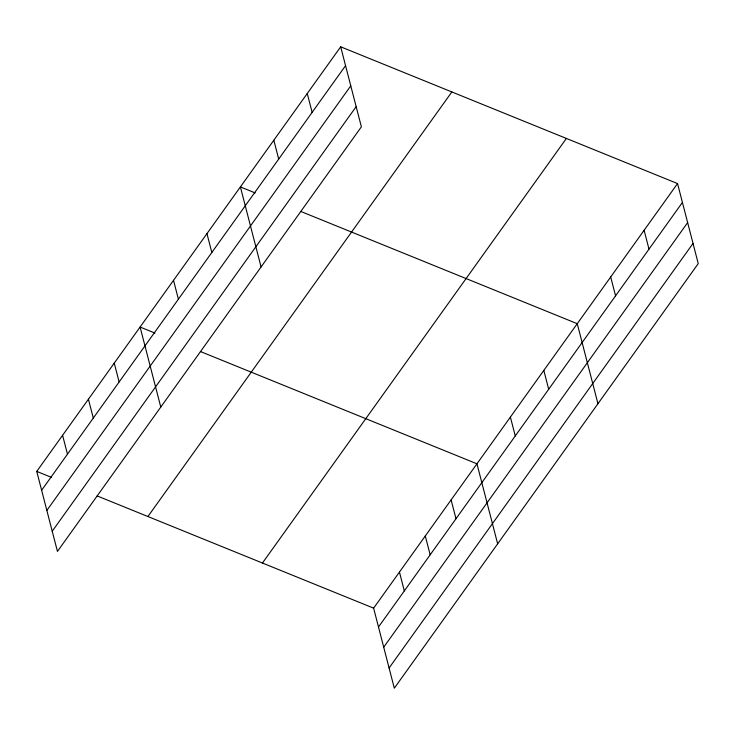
<?xml version="1.0" encoding="UTF-8"?>
<svg xmlns="http://www.w3.org/2000/svg" width="735" height="735" viewBox="0 0 735 735"><rect width="100%" height="100%" fill="white"/><g stroke="black" fill="none" stroke-linecap="round" stroke-linejoin="round"><path stroke-width="1.1" d="M340.691 46.81L361.381 126.843L57.449 551.425L36.75 471.392L340.691 46.81L677.551 183.575L698.25 263.608L394.309 688.19L373.619 608.157L677.551 183.575M41.629 490.245L345.56 65.663M46.847 510.43L350.779 85.848M52.222 531.23L356.163 106.648M147.919 516.521L451.85 91.948M262.45 563.028L566.391 138.446M378.488 627.01L682.429 202.428M383.716 647.195L687.648 222.613M389.091 667.996L693.032 243.414M255.21 192.938L240.391 186.92L261.081 266.952M300.734 211.423L577.251 323.694L597.95 403.717M154.91 333.056L140.091 327.038L160.781 407.061M200.434 351.532L476.951 463.803L497.65 543.826M36.75 471.392L51.569 477.41M97.094 495.895L373.619 608.157M644.117 230.285L648.996 249.128M610.684 276.985L615.562 295.837M543.817 370.394L548.696 389.247M510.384 417.094L515.263 435.947M451.115 499.892L455.994 518.745M425.289 535.98L430.159 554.833M307.258 93.52L312.127 112.363M399.454 572.069L404.323 590.922M273.824 140.22L278.694 159.072M206.958 233.629L211.827 252.472M173.524 280.329L178.394 299.182M114.256 363.127L119.125 381.97M88.42 399.215L93.29 418.059M62.585 435.304L67.464 454.156"/></g></svg>
